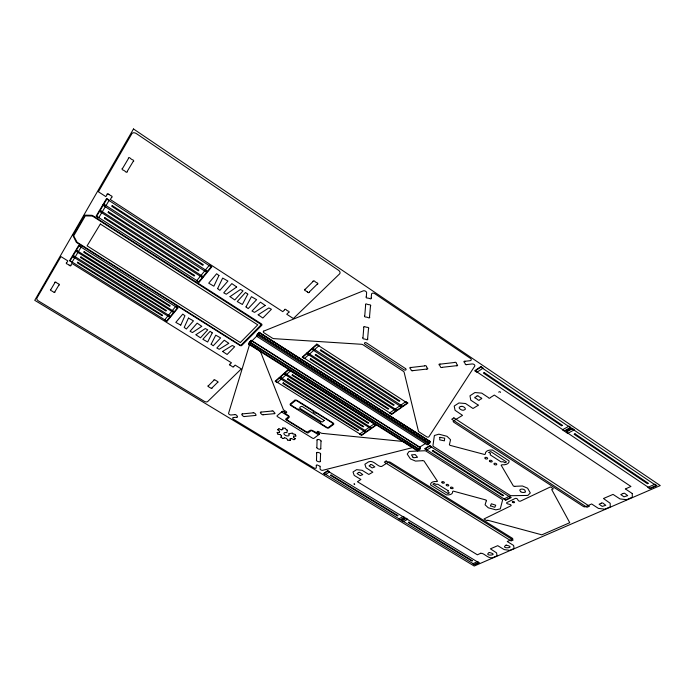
<?xml version="1.0" encoding="UTF-8"?>
<svg xmlns="http://www.w3.org/2000/svg" width="695" height="695" viewBox="0 0 695 695"><rect width="100%" height="100%" fill="white"/><g stroke="black" fill="none" stroke-linecap="round" stroke-linejoin="round"><path stroke-width="1.04" d="M316.494 460.186L316.694 453.027M316.859 447.537L317.068 440.1M316.355 465.476L316.294 467.735A1.703 0.895 20.6 0 1 313.836 467.874L233.563 419.311A1.755 0.938 23.8 0 1 233.407 417.539L236.769 417.226M320.317 461.219L320.56 454.061M320.751 448.579L321.003 441.151M195.999 334.834L200.499 337.822L207.744 329.83L205.277 328.561L196.068 334.651M201.724 326.32L197.154 323.166L190.039 331.289L192.454 332.549L201.68 326.398M362.964 337.701L363.798 327.493M364.762 315.712L365.639 304.94M366.317 296.652L366.621 292.856A2.189 1.477 21.3 0 0 365.466 291.17A2.189 1.477 21.3 0 0 363.164 290.901L263.735 331.124M367.603 338.847L368.498 328.648M369.523 316.877L370.47 306.113M371.191 297.834L371.512 294.211A2.198 1.477 20.8 0 1 372.685 293.168A2.198 1.477 20.8 0 1 374.796 293.681L470.472 358.403A2.137 1.373 15 0 1 471.253 359.819A2.137 1.373 15 0 1 469.95 360.722L465.259 361.261M257.749 335.381L257.923 334.338L259.496 332.766L257.749 335.381L427.868 443.775L429.093 443.01L429.588 441.342M228.751 343.287L224.259 340.211L216.831 348.03L219.212 349.272L228.698 343.373M279.442 432.333L279.625 431.317M286.896 432.681L287.426 430.222M449.491 444.366L450.534 439.709L447.007 436.304L438.892 434.184L434.384 435.504L432.976 445.53A1.885 1.069 16.4 0 0 433.715 446.65L509.904 495.214A1.859 0.999 13.6 0 0 511.65 495.691L527.826 495.439L530.302 492.955L527.618 488.211L522.458 485.996L514.856 486.318M293.446 437.207L293.716 436.156M430.153 441.464L429.58 443.436L427.269 444.87L256.464 336.137L257.35 334.226L259.235 332.34L430.153 441.464L429.467 443.254L428.25 444.009M419.815 447.458L417.443 450.282L249.244 343.877L251.52 340.741L249.992 342.27L249.574 342.01L248.532 344.068L417.53 450.942L419.78 449.543L420.371 447.58L251.251 340.333L249.418 342.166M486.291 500.817L485.084 504.805L488.264 507.793L495.856 509.843L500.287 508.896L502.528 500.235A1.833 0.982 14 0 0 501.894 499.219L426.252 451.237A1.859 1.042 16.8 0 0 424.497 450.76L409.112 451.411L407.209 454.078L410.441 458.909L415.532 461.089L422.577 460.663M249.279 345.502L228.603 413.204A1.764 0.947 24 0 0 229.324 414.437A1.764 0.947 24 0 0 231.148 414.985L234.667 414.646M180.77 325.078L184.94 315.747L182.759 314.123L175.809 322.402L180.735 325.13M188.441 318.128L184.218 327.415L186.364 328.996L193.445 320.838L188.467 318.084M256.464 336.137L259.235 332.34M249.244 343.877L249.992 342.27M248.532 344.068L251.251 340.333M487.76 520.242L541.857 534.837L569.761 522.701L551.708 489.541L553.35 488.82L550.475 486.908L520.59 501.095A1.39 0.747 13.3 0 1 518.261 500.487L517.436 499.106A1.39 0.747 13.4 0 0 515.108 498.489L506.924 502.528A1.373 0.73 13.7 0 0 506.698 503.223A1.373 0.73 13.7 0 0 507.741 503.875L510.078 504.501A1.373 0.73 13.7 0 1 510.842 505.838L484.024 518.939L486.865 520.816L487.742 520.312M420.371 447.58L417.817 450.516M50.857 289.511L54.94 282.613M107.169 194.435L105.866 196.633L98.395 191.785L131.885 133.675A3.944 2.598 36.9 0 1 136.455 133.649L338.491 270.251A3.527 2.389 23.3 0 1 339.577 273.899L293.36 318.545L286.74 314.236L288.503 312.498M66.746 262.684L67.823 260.877L60.943 256.585L36.87 298.146A3.093 1.616 31.6 0 0 38.712 301.126L204.13 401.224A2.832 1.512 25 0 0 207.64 401.58L241.304 368.923L235.136 365.092L233.676 366.534M122.615 168.364L128.471 158.477M54.783 291.909L58.91 285.046M70.82 265.221L71.906 263.414L231.452 362.799L230.002 364.25M111.617 197.328L110.305 199.517L282.778 311.655L284.524 309.909M127.211 171.404L133.11 161.579M280.841 437.129L281.614 435.982M251.633 345.563L259.374 350.462A2.441 1.442 24.5 0 1 260.503 351.687L283.291 409.39A1.824 1.016 22.4 0 0 284.116 410.267L286.175 411.536A1.095 0.608 22.3 0 1 286.566 412.517A1.095 0.608 22.3 0 1 285.15 412.378L283.786 411.536A1.138 0.634 22.4 0 0 282.318 411.388L277.14 415.697A1.129 0.617 22.5 0 0 277.548 416.696L312.463 438.154A1.112 0.608 21 0 0 313.923 438.31L319.439 434.166L317.658 432.455A1.086 0.599 20.9 0 1 317.311 431.508A1.086 0.599 20.9 0 1 318.727 431.656L320.734 432.898A1.798 0.99 20.8 0 0 322.046 433.35L402.353 441.394A2.328 1.312 17.7 0 1 404.056 441.977M321.151 441.082C321.42 440.022 316.798 438.649 316.955 439.996M316.746 447.589C316.616 448.77 320.734 449.926 320.899 448.735M320.708 453.991C321.012 452.932 316.381 451.602 316.581 452.914M316.381 460.238C316.242 461.384 320.43 462.549 320.43 461.324M248.827 343.617L251.104 340.481L420.188 447.693M250.452 342.392L259.027 333.826M208.404 385.76L213.964 380.217M305.201 289.302L313.019 281.518M319.405 434.219L318.996 433.272M211.958 387.932L217.552 382.424M309.284 292.013L317.137 284.264M288.521 369.349L284.255 373.154L286.436 374.518L290.71 370.739M277.722 429.692L278.886 428.763M244.553 416.6C243.754 417.261 240.244 413.76 242.364 413.82M234.719 414.559C235.979 414.038 238.785 417.252 236.943 417.287M253.189 412.778C254.605 412.248 257.263 415.706 255.447 415.567M294.098 439.692L295.279 438.78M263.205 414.802C262.31 415.541 258.887 411.979 261.016 412.013M374.414 423.672L369.679 426.991L371.738 428.285L376.482 424.975M449.344 444.426L449.847 445.286L484.589 454.487L485.362 454.07A8.34 4.735 14 0 1 492.373 450.039L509.122 460.907A8.331 4.7 13.8 0 1 501.972 464.781L501.147 465.172L513.405 486.057L514.752 486.396M222.774 351.34L232.269 345.493L234.667 346.753L227.117 354.459L222.695 351.531M419.502 447.25L425.627 443.419M486.43 500.765L485.987 500L453.296 491.122L452.627 491.513A7.706 4.109 16 0 1 446.425 494.875L430.613 485.023A7.723 4.135 16.2 0 1 436.729 481.557L437.468 481.253L423.976 460.915L422.673 460.585M283.108 438.51L284.655 437.833M281.388 429.84L282.865 429.527L282.735 428.024M288.703 433.793L292.161 433.115M290.128 438.858L291.561 438.597M411.014 367.49L424.68 365.918M440.309 364.128L454.469 362.503M412.934 370.626L426.574 369.088M442.176 367.325L456.302 365.735M467.075 364.528L471.983 363.971A2.128 1.355 14.8 0 1 474.233 364.614A2.128 1.355 14.8 0 1 474.702 366.169L428.893 436.79A1.546 0.886 16.7 0 1 426.6 436.738L419.328 432.09A2.389 1.373 17 0 1 418.39 430.978L404.134 372.268A2.033 1.26 18.2 0 0 403.317 371.26L363.016 344.798A2.059 1.294 20.4 0 0 361.513 344.294L274.004 338.647A2.511 1.52 24.3 0 1 272.197 338.031L264.135 332.879A1.625 0.99 24.8 0 1 263.7 331.089M242.538 413.89L253.136 412.865M261.19 412.083L272.058 411.032M244.631 416.487L255.213 415.488M263.257 414.715L274.117 413.69M277.227 432.446L279.347 432.403M293.811 436.095L295.862 436.052M282.83 427.972L285.132 428.207M354.407 483.651L353.877 483.989L354.711 484.493M287.878 440.187L290.154 440.439M274.351 413.777L275.09 413.334L273.665 411.718A0.869 0.478 22.8 0 0 272.145 410.962M292.942 433.854L295.175 434.349M277.939 434.149L280.337 434.679M286.418 429.866L287.339 430.127M284.828 437.841L286.531 438.441M291.735 438.623L293.95 439.683M279.034 428.772L281.214 429.814M280.893 437.233L282.952 438.484M69.222 265.151L67.545 264.109A0.956 0.53 32.4 0 1 66.59 262.753M250.365 342.235L419.78 449.543M250.209 342.913L418.633 449.543M404.924 442.533L411.049 446.399M429.962 441.586L259.079 332.497L257.332 335.12L257.506 334.078L257.923 334.338M259.748 333.105L429.128 441.221M258.748 334.391L429.093 443.01M258.349 334.26L429.58 443.436M108.967 194.461L110.809 195.651A1.121 0.695 34.4 0 1 111.808 197.319M307.381 291.917L305.696 290.797A0.999 0.652 24.3 0 1 304.618 290.206A1.051 0.686 24.3 0 1 304.992 289.302M277.757 429.797L279.564 431.195M293.507 437.32L295.253 438.675M280.502 434.766L281.571 435.861M292.3 433.167L292.786 433.767M316.216 465.329L316.911 464.859L320.352 466.371A1.711 0.895 20.3 0 0 320.143 466.771L320.074 468.864A1.711 0.895 20.3 0 0 321.02 469.985A1.711 0.895 20.3 0 0 322.793 470.289L411.301 447.919A1.503 0.843 17.3 0 0 411.275 446.546M286.679 438.536L287.739 440.109M285.28 428.294L286.262 429.771M426.495 366.708L427.277 368.02A0.999 0.625 17.1 0 1 426.782 369.141M277.157 432.516L277.809 434.054M295.305 434.436L295.922 435.982M290.05 438.927L290.249 440.387M107.1 194.252A1.129 0.695 34.5 0 1 109.011 194.504M284.49 309.762A1.025 0.643 24.6 0 1 285.445 309.31A0.964 0.608 24.6 0 1 286.357 310.022L287.991 311.082A0.964 0.608 24.4 0 1 289.042 311.655A1.016 0.643 24.4 0 1 288.694 312.498M309.318 292.169A1.051 0.686 24.1 0 1 307.346 291.874M312.976 281.353A1.069 0.712 24.1 0 1 314.01 280.849A1.008 0.669 24.1 0 1 314.957 281.605L316.659 282.743A1.008 0.669 23.9 0 1 317.745 283.343A1.069 0.704 23.9 0 1 317.346 284.264M122.416 168.381A1.164 0.738 35.4 0 0 122.259 169.493A1.103 0.704 35.4 0 0 123.441 170.145L125.335 171.404A1.095 0.695 35.3 0 0 126.403 172.238A1.164 0.738 35.3 0 0 127.281 171.604M133.318 161.561A1.182 0.765 35.7 0 0 133.492 160.423A1.112 0.721 35.7 0 0 132.293 159.754L130.382 158.477A1.112 0.721 35.8 0 0 129.296 157.626A1.182 0.765 35.8 0 0 128.401 158.286M70.89 265.368A1.016 0.565 32.3 0 1 70.291 265.864A1.016 0.565 32.3 0 1 69.187 265.108M229.828 364.241A0.93 0.53 25.1 0 0 229.576 364.953A0.877 0.504 25.1 0 0 230.54 365.457L232.052 366.404A0.93 0.53 25 0 0 233.72 366.665M217.717 382.424A0.904 0.495 25.1 0 0 217.943 381.755L214.703 379.757A0.904 0.504 25.2 0 0 213.912 380.096M208.239 385.751A0.895 0.487 25.3 0 0 208.022 386.411L211.237 388.375A0.895 0.487 25.1 0 0 212.01 388.053M54.87 282.474A0.982 0.53 31.9 0 1 55.548 282.031A0.93 0.504 31.9 0 1 56.486 282.7L58.128 283.699A0.93 0.504 31.8 0 1 59.136 284.238A0.982 0.53 31.8 0 1 59.075 285.046M54.862 292.056A0.973 0.521 31.6 0 1 54.193 292.473A0.921 0.487 31.6 0 1 53.263 291.822L51.647 290.84A0.921 0.487 31.7 0 1 50.648 290.31A0.973 0.521 31.7 0 1 50.7 289.511M498.81 392.249A0.904 0.556 13.5 0 1 499.601 391.745A0.904 0.556 13.5 0 1 500.574 392.397M465.042 361.209A1.016 0.652 15.2 0 0 464.469 362.382L465.224 363.72A1.016 0.652 15.1 0 0 466.936 364.614M366.195 296.765A1.042 0.704 21.1 0 0 367.672 298.025L369.671 298.503A1.051 0.704 20.9 0 0 371.286 297.999M370.591 306.009A1.042 0.686 20.8 0 0 369.123 304.757L367.142 304.28A1.042 0.686 20.9 0 0 365.544 304.775M369.627 317.033A1.025 0.669 20.6 0 1 368.029 317.511L366.083 317.024A1.025 0.669 20.8 0 1 364.64 315.808M368.611 328.553A1.016 0.652 20.4 0 0 367.186 327.354L365.257 326.893A1.016 0.652 20.6 0 0 363.702 327.345M367.698 338.995A0.999 0.634 20.3 0 1 366.152 339.429L364.25 338.952A0.999 0.634 20.5 0 1 362.851 337.787M424.801 365.831A0.999 0.625 17.1 0 1 426.513 366.717M410.815 367.438A0.99 0.617 17.8 0 0 410.345 368.559L411.145 369.844A0.982 0.617 17.8 0 0 412.821 370.713M454.599 362.408A1.016 0.652 15.7 0 1 456.328 363.311L457.067 364.64A1.016 0.643 15.6 0 1 456.519 365.796M440.1 364.067A1.008 0.634 16.4 0 0 439.579 365.222L440.352 366.534A1.008 0.634 16.4 0 0 442.055 367.42M249.244 345.485A1.59 0.938 24.9 0 1 251.208 345.311M282.109 411.562A1.138 0.625 22.4 0 0 282.526 412.578L287.939 415.923A1.129 0.625 22.2 0 1 288.347 416.931L285.749 419.033A0.904 0.495 22.2 0 0 286.079 419.832L307.06 432.75A0.895 0.487 21.3 0 0 308.224 432.872L310.891 430.839A1.121 0.617 21.1 0 1 312.359 430.987L317.667 434.262A1.121 0.617 20.9 0 0 319.135 434.418M288.851 434.14A2.771 1.494 21.9 0 1 287.409 435.965A2.771 1.494 21.9 0 1 283.942 433.845A2.771 1.494 21.9 0 1 286.383 432.629M284.168 411.77A1.103 0.608 22.4 0 1 284.585 412.161L284.698 412.456A1.216 0.678 22.4 0 1 284.55 412.804L288.321 415.61A2.033 1.129 22.2 0 1 289.042 417.426L286.792 419.754L306.964 432.194L310.109 430.422A2.015 1.112 21.1 0 1 312.75 430.692L317.059 432.959A1.208 0.66 20.9 0 1 317.598 432.768L318.032 432.811A1.086 0.599 20.9 0 1 318.623 433.046M439.909 437.355L439.692 439.848L444.392 440.847L444.687 438.189L439.918 437.329M460.933 406.436C456.407 407.114 461.506 410.867 463.591 410.224C468.413 409.216 462.401 405.324 460.933 406.436M632.285 493.546L632.268 497.272L626.655 499.705L619.957 498.923L613.042 494.397L603.468 498.515L610.184 503.267L610.271 506.872L604.919 509.183L598.43 508.401L591.627 503.962L585.399 506.742A1.451 0.773 11 0 1 583.383 506.499L453.774 422.204A1.477 0.869 15.6 0 1 453.505 420.909L462.514 415.358L455.069 410.311L454.2 406.054L458.952 402.952L465.563 403.534L473.008 408.495L477.595 405.663A0.877 0.53 14.6 0 0 478.351 405.185A0.877 0.53 14.6 0 0 477.404 404.551L470.776 400.172L469.976 395.776L474.928 392.545L481.713 393.118L488.403 397.575A0.886 0.547 14 0 0 489.358 398.218A0.886 0.547 14 0 0 490.131 397.722L494.327 395.064L630.938 486.474L626.256 488.559A0.877 0.478 9.3 0 0 625.387 488.941A0.877 0.478 9.3 0 0 626.256 489.523L632.285 493.546M230.028 296.661L234.78 299.962L243.024 290.858L240.444 289.467L230.036 296.643M261.277 324.626L241.087 345.128L240.262 345.111L77.119 242.277L73.67 235.935L85.285 215.884L92.383 216.023L261.277 324.626M601.41 503.137L599.116 504.222L602.235 506.394L605.797 505.308L602.695 502.937L601.41 503.119M236.665 286.966L231.843 283.603L223.738 292.856L226.292 294.22L236.665 287.026M245.987 306.929L248.202 308.597L256.603 299.667L251.442 296.695L245.995 306.903M247.776 294.159L242.381 304.462L237.256 301.552L245.526 292.482L247.776 294.193M324.235 420.458L322.558 421.891L321.611 421.822L300.101 408.452C298.789 407.539 301.395 405.784 302.403 406.592L324.235 420.458M480.705 553.263L477.387 554.801L357.447 481.713L360.905 479.472L354.207 475.415L353.017 471.992L356.605 469.664L362.121 470.307L368.819 474.45L372.824 472.166L366.048 467.778L364.884 464.26L368.593 461.845C373.693 459.577 377.785 467.344 381.703 466.458L388.496 462.053A1.347 0.73 18 0 1 390.303 462.262L512.293 538.217A1.312 0.66 13.9 0 1 512.45 539.198L507.254 541.509L513.614 545.453L514.1 548.503L509.8 550.362L504.17 549.58L497.724 545.679L490.418 548.841L496.543 552.846L497.09 555.8L492.964 557.59C488.185 559.249 484.154 552.725 480.705 553.246M358.629 472.444L357.108 473.599L360.21 475.606L362.781 474.607L359.671 472.348L358.629 472.444M623.207 493.45L620.8 494.588L623.962 496.821L627.707 495.631L624.553 493.233L623.215 493.398M490.453 505.847L494.788 507.307L495.735 505.222L491.374 503.788L490.461 505.812M258.184 314.792L262.84 318.032L271.424 309.275L268.843 307.928L258.192 314.774M488.959 452.393L490.531 453.531L490.184 454.834L501.017 461.854L503.206 461.741L504.961 462.757L506.499 461.949L490.783 451.602L488.967 452.358M520.746 491.747C521.684 492.972 526.732 492.529 525.298 491.417C525.429 488.02 517.002 488.455 520.755 491.704M489.254 552.508C482.634 556.599 500.669 555.201 489.263 552.473M265.177 305.453L254.552 312.376L251.998 311.047L260.451 302.16L265.177 305.426M370.626 464.694L369.054 465.893L372.19 467.935L374.848 466.901L371.703 464.599L370.635 464.677M412.804 457.101L413.751 457.762L417.504 457.258L415.184 454.556L411.51 454.904L412.813 457.058M506.116 545.132C499.219 549.389 517.827 547.834 506.125 545.097M218.934 275.489L213.869 286.192L208.717 283.178L216.64 273.743L218.934 275.524M212.253 332.888L207.666 342.001L202.844 339.29L210.116 331.315L212.253 332.888M211.124 344.216L213.226 345.78L220.619 337.918L215.754 335.172L211.132 344.199M217.613 288.625L219.863 290.362L227.925 281.067L222.661 278.061L217.622 288.599M73.001 235.466L76.076 241.834A1.599 0.921 33.1 0 0 76.893 242.677L239.853 345.38A1.486 0.877 25.3 0 0 241.712 345.519L261.815 325.251A1.52 0.93 25.2 0 0 261.233 323.757L92.809 215.685A1.668 0.99 33.8 0 0 91.671 215.302L85.303 215.155A1.659 0.982 34 0 0 84.538 215.502L73.001 235.466M448.153 490.713L447.901 491.86L449.387 492.877L448.067 493.615L432.863 484.163L434.184 483.39L435.852 484.337L437.824 484.259L448.153 490.713M133.501 128.966L34.75 300.318L474.216 566.034L660.25 485.562L133.501 128.966M72.41 255.986L69.561 260.773L71.985 262.284L74.843 257.515L72.41 255.986M75.599 250.617L72.706 255.482L75.147 257.002L78.057 252.155L75.599 250.617M78.77 245.283L75.833 250.226L78.292 251.772L81.245 246.847L78.77 245.283M99.333 210.724L96.075 216.197L98.647 217.848L101.922 212.392L99.333 210.724M102.903 204.73L99.594 210.29L102.182 211.958L105.51 206.415L102.903 204.73M106.622 198.475L103.251 204.139L105.866 205.824L109.245 200.177L106.622 198.475M72.654 256.533L70.099 260.807L166.661 320.994L169.754 317.233L72.654 256.533M75.851 251.164L73.253 255.517L170.484 316.338L173.628 312.515L75.851 251.164M79.022 245.848L76.389 250.261L174.28 311.716L177.468 307.833L79.022 245.848M99.576 211.332L96.666 216.223L198.822 281.84L202.349 277.557L99.576 211.332M103.147 205.346L100.184 210.316L203.079 276.662L206.658 272.31L103.147 205.346M106.865 199.1L103.85 204.165L207.51 271.276L211.15 266.837L106.865 199.1M100.341 224.042L87.092 245.839L240.314 342.565L257.741 324.869L100.341 224.042M77.727 262.215L77.345 262.832L162.152 315.756L162.595 315.2L77.727 262.215M80.95 256.915L80.559 257.55L165.957 311.039L166.418 310.474L80.95 256.915M84.147 251.668L83.756 252.311L169.736 306.356L170.197 305.783L84.147 251.668M104.867 217.631L104.432 218.352L194.174 276.063L194.687 275.429L104.867 217.631M108.463 211.732L108.02 212.453L198.405 270.815L198.926 270.164L108.463 211.732M112.208 205.572L111.765 206.311L202.818 265.342L203.348 264.691L112.208 205.572M168.051 315.782L164.602 320.004L166.887 321.429L170.345 317.224L168.051 315.782M171.917 311.056L168.416 315.339L170.718 316.772L174.228 312.507L171.917 311.056M175.748 306.356L172.195 310.708L174.506 312.168L178.076 307.824L175.748 306.356M200.568 275.967L196.642 280.771L199.057 282.318L202.992 277.531L200.568 275.967M204.869 270.703L200.881 275.585L203.305 277.149L207.31 272.284L204.869 270.703M209.343 265.221L205.286 270.181L207.736 271.771L211.81 266.819L209.343 265.221M279.286 377.576L275.159 381.26L277.305 382.606L281.449 378.94L279.286 377.576M283.925 373.45L279.729 377.185L281.892 378.549L286.097 374.822L283.925 373.45M306.73 353.121L302.212 357.152L304.436 358.577L308.971 354.554L306.73 353.121M311.681 348.708L307.086 352.799L309.327 354.241L313.94 350.158L311.681 348.708M316.842 344.112L312.168 348.273L314.427 349.724L319.109 345.58L316.842 344.112M279.407 378.028L275.715 381.32L361.469 434.992L365.587 432.116L279.407 378.028M284.046 373.901L280.285 377.246L366.56 431.439L370.739 428.52L284.046 373.901M288.634 369.81L284.82 373.206L371.608 427.911L375.847 424.958L288.634 369.81M306.842 353.607L302.794 357.204L391.572 413.977L396.063 410.841L306.842 353.607M311.794 349.194L307.677 352.86L396.993 410.189L401.554 407.001L311.794 349.194M316.946 344.607L312.767 348.325L402.64 406.245L407.27 403.013L316.946 344.607M283.291 382.867L282.743 383.345L358.038 430.526L358.637 430.101L283.291 382.867M287.939 378.792L287.374 379.279L363.129 426.921L363.737 426.487L287.939 378.792M292.534 374.761L291.969 375.257L368.168 423.351L368.793 422.908L292.534 374.761M310.769 358.776L310.17 359.298L388.123 409.207L388.783 408.747L310.769 358.776M315.73 354.424L315.122 354.963L393.544 405.367L394.213 404.898L315.73 354.424M320.89 349.906L320.273 350.445L399.191 401.371L399.868 400.893L320.89 349.906M294.715 400.268L290.336 403.908A1.842 1.034 22.2 0 0 290.988 405.576L326.528 427.642A1.816 1.016 20.6 0 0 328.917 427.885L333.513 424.463A1.833 1.025 20.5 0 0 332.948 422.847L297.121 400.494A1.859 1.051 22.1 0 0 294.715 400.268M295.332 400.659L290.953 404.29A1.095 0.617 22.2 0 0 291.335 405.281L297.834 409.32A1.659 0.938 21.9 0 1 299.971 409.546L319.882 421.917A1.651 0.921 21 0 1 320.447 423.359L326.893 427.364A1.077 0.599 20.6 0 0 328.318 427.512L332.914 424.089A1.086 0.608 20.5 0 0 332.575 423.125L316.147 412.873A1.677 0.947 21.3 0 1 313.984 412.639A1.677 0.947 21.3 0 1 313.402 411.171L296.765 400.789A1.103 0.625 22.1 0 0 295.332 400.659M364.163 430.865L359.567 434.088L361.6 435.357L366.204 432.142L364.163 430.865M369.314 427.251L364.649 430.518L366.691 431.804L371.365 428.546L369.314 427.251M394.612 409.503L389.6 413.021L391.702 414.359L396.723 410.858L394.612 409.503M400.094 405.654L395.012 409.225L397.123 410.58L402.223 407.018L400.094 405.654M405.81 401.649L400.633 405.272L402.761 406.644L407.948 403.031L405.81 401.649M327.666 470.68L323.635 473.425L325.538 474.572L329.578 471.844L327.666 470.68M480.862 366.586L474.694 370.783L476.935 372.285L483.112 368.115L480.862 366.586M327.745 471.045L324.139 473.495L400.459 519.678L404.386 517.549L327.745 471.045M480.879 367.099L475.354 370.843L564.436 430.822L570.386 427.599L480.879 367.099M331.055 475.032L330.525 475.389L397.505 515.977L398.087 515.655L331.055 475.032M484.207 372.546L483.39 373.093L561.595 425.835L562.472 425.357L484.207 372.546M476.909 396.219L475.519 397.114A0.877 0.539 14.7 0 0 474.763 397.601A0.877 0.539 14.7 0 0 475.719 398.235L477.873 399.66A0.877 0.539 14.5 0 0 478.829 400.294A0.877 0.539 14.5 0 0 479.585 399.807L480.975 398.921A0.886 0.539 14.4 0 0 481.739 398.435A0.886 0.539 14.4 0 0 480.784 397.801L478.629 396.367A0.886 0.539 14.5 0 0 477.674 395.724A0.886 0.539 14.5 0 0 476.909 396.219M386.142 461.002L384.335 462.149L511.12 540.945L513.162 540.041L386.142 461.002M453.896 417.86L451.733 419.241L586.988 507.289L589.421 506.212L453.896 417.86M429.753 445.625L424.654 448.788L426.669 450.073L431.786 446.92L429.753 445.625M429.797 446.034L425.227 448.866L505.647 499.914L510.573 497.472L429.797 446.034M432.968 450.499L432.29 450.916L502.885 495.787L503.606 495.422L432.968 450.499M403.135 516.489L398.748 518.878L400.563 519.973L404.959 517.593L403.135 516.489M569.023 426.191L562.385 429.814L564.488 431.23L571.142 427.625L569.023 426.191M405.915 518.175L401.51 520.546L403.317 521.641L407.73 519.278L405.915 518.175M572.246 428.372L565.582 431.969L567.685 433.385L574.357 429.797L572.246 428.372M405.958 518.496L402.023 520.625L474.476 564.479L478.707 562.637L405.958 518.496M572.211 428.832L566.251 432.047L649.825 488.316L656.149 485.57L572.211 428.832M408.877 522.197L408.295 522.51L471.888 561.039L472.504 560.761L408.877 522.197M574.991 433.802L574.113 434.271L647.471 483.746L648.4 483.346L574.991 433.802M509.313 496.299L503.814 499.036L505.725 500.244L511.225 497.516L509.313 496.299M477.552 561.647L472.826 563.706L474.546 564.748L479.281 562.698L477.552 561.647M654.916 484.267L647.853 487.351L649.834 488.681L656.905 485.614L654.916 484.267M405.515 368.585L366.595 342.974A1.416 0.895 20.3 0 0 364.693 342.844A1.416 0.895 20.3 0 0 365.092 344.216L403.943 369.757A1.407 0.877 18.1 0 0 405.845 369.896A1.407 0.877 18.1 0 0 405.515 368.585M512.736 502.442A1.155 0.617 13.5 0 0 514.543 502.329A1.155 0.617 13.5 0 0 512.988 501.408A1.155 0.617 13.5 0 0 512.736 502.442M485.336 458.665A1.442 0.808 14.3 0 0 487.629 458.578A1.442 0.808 14.3 0 0 485.77 457.327A1.442 0.808 14.3 0 0 485.336 458.665M489.897 461.61A1.433 0.808 14.2 0 0 492.19 461.515A1.433 0.808 14.2 0 0 490.34 460.272A1.433 0.808 14.2 0 0 489.897 461.61M494.44 464.538A1.433 0.808 14 0 0 496.743 464.451A1.433 0.808 14 0 0 494.892 463.218A1.433 0.808 14 0 0 494.44 464.538M450.986 488.307A1.355 0.721 15.7 0 0 453.114 488.255A1.355 0.721 15.7 0 0 451.333 487.099A1.355 0.721 15.7 0 0 450.986 488.307M446.555 485.527A1.355 0.73 15.9 0 0 448.727 485.57A1.355 0.73 15.9 0 0 447.05 484.354A1.355 0.73 15.9 0 0 446.555 485.527M442.168 482.782A1.355 0.73 16 0 0 444.348 482.817A1.355 0.73 16 0 0 442.663 481.609A1.355 0.73 16 0 0 442.168 482.782"/></g></svg>
